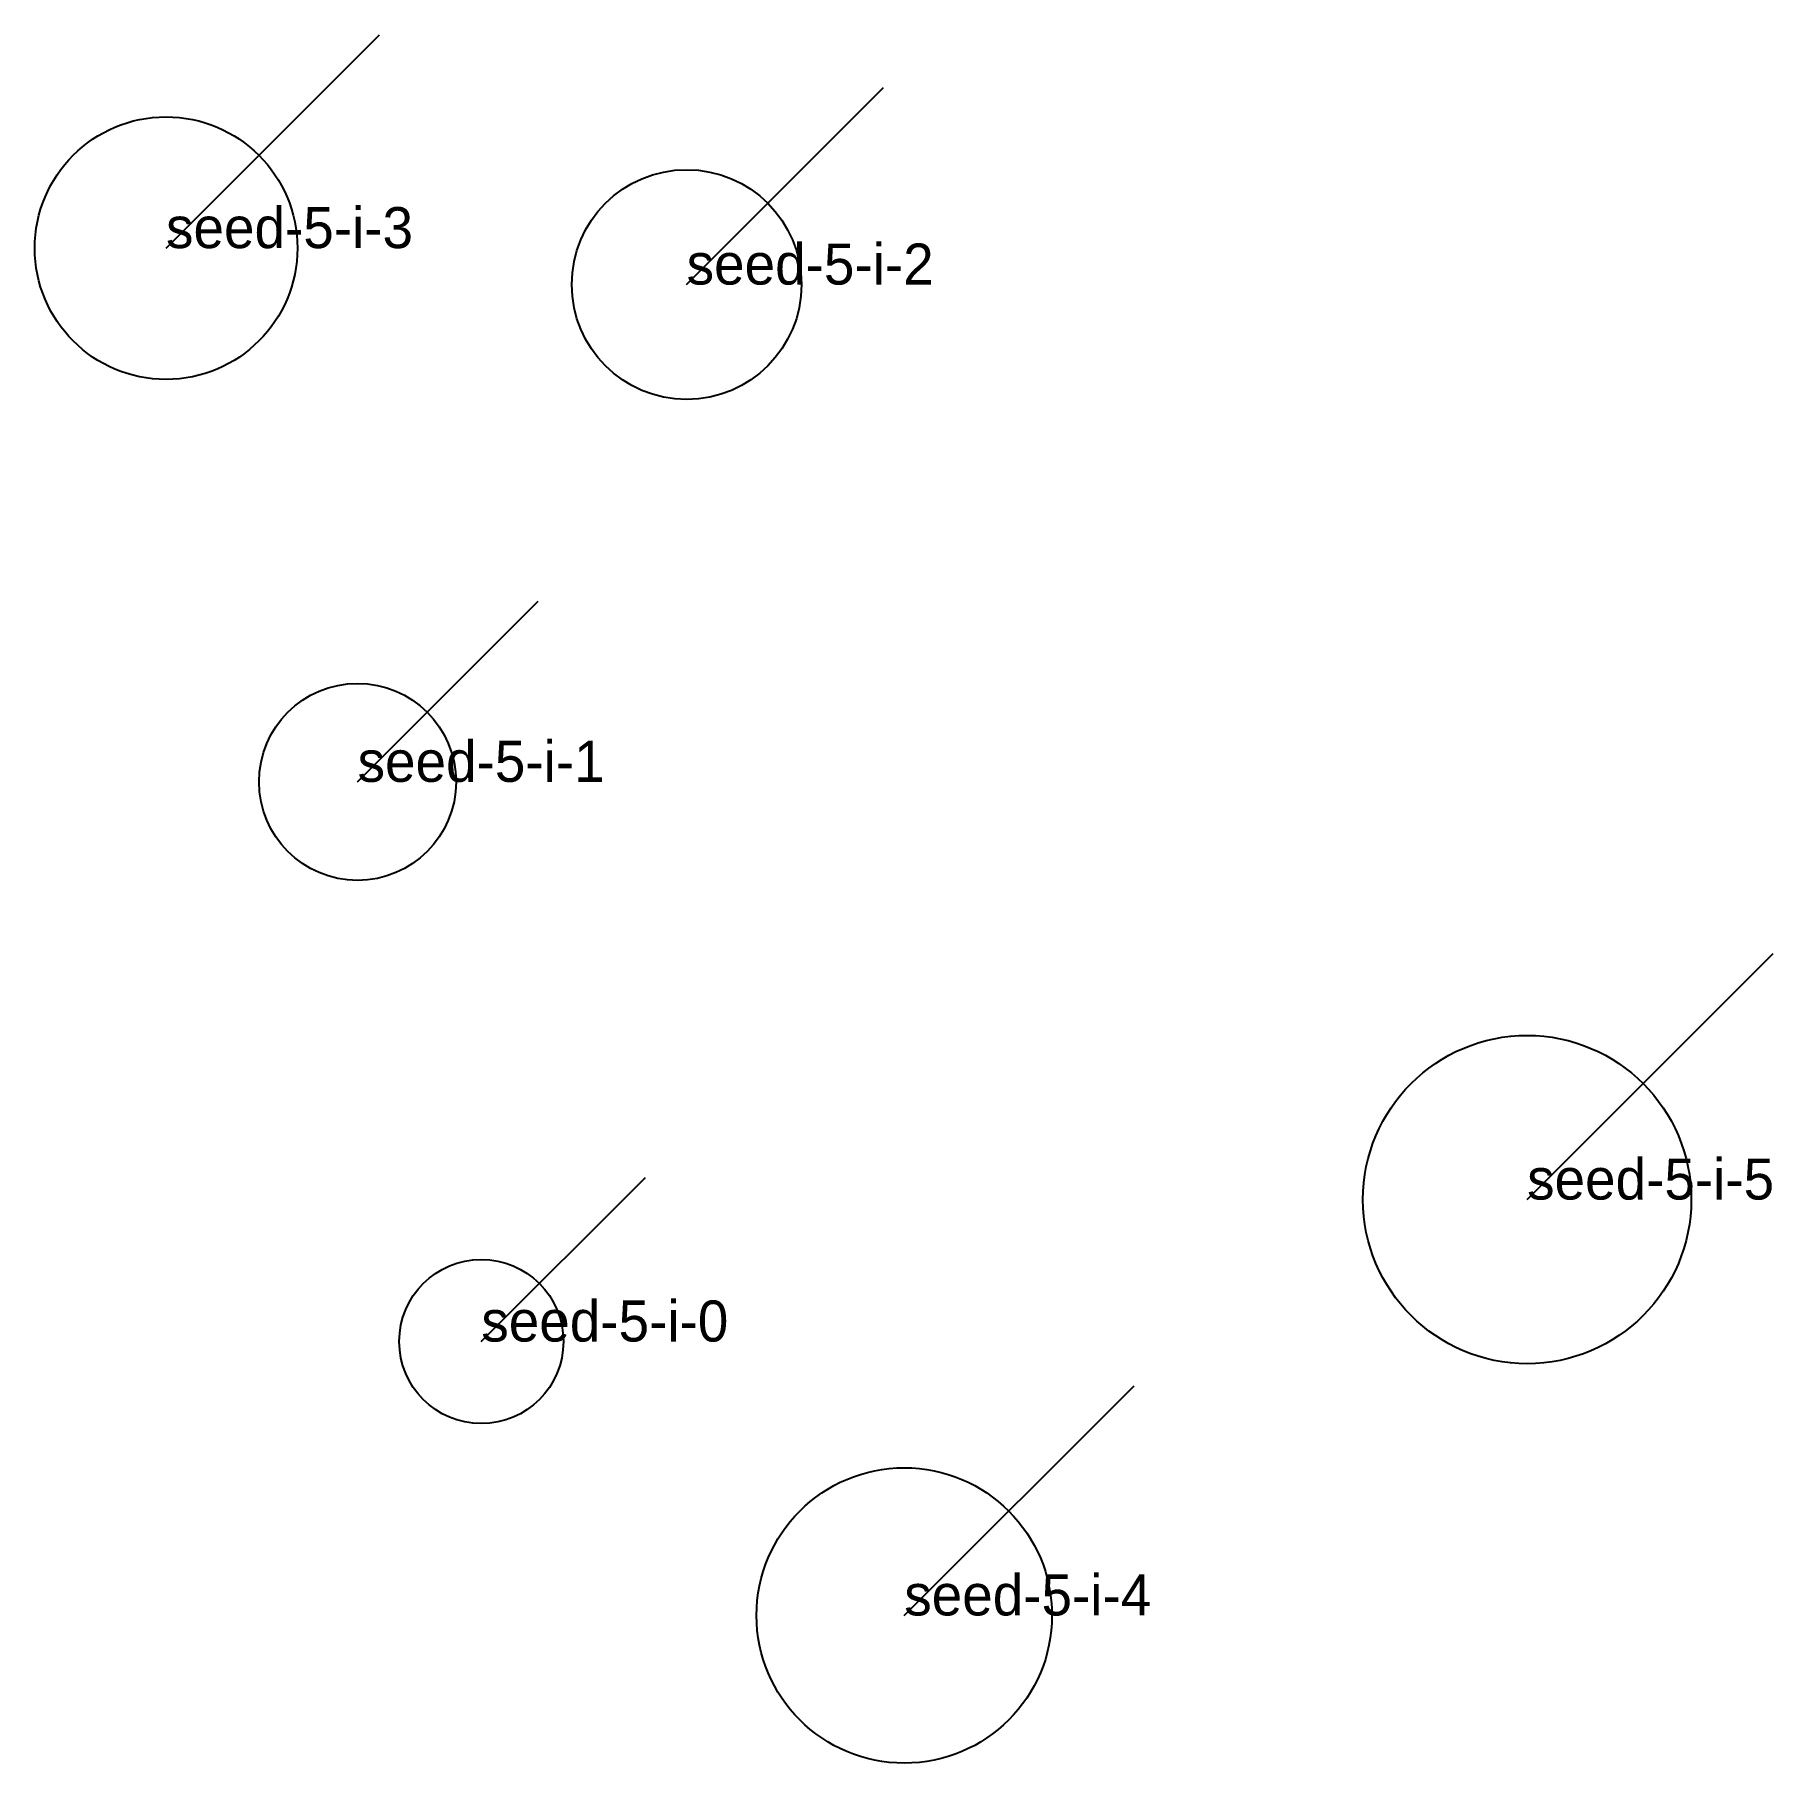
# Model space of a CAD drawing. Extents: x 7 to 113, y 3 to 108.
import ezdxf

# ---------------------------------------------------------------- set-up
doc = ezdxf.new("R2010")
doc.units = 0
doc.header["$MEASUREMENT"] = 0
doc.layers.add('CRASHTEST_V2', color=6, linetype='Continuous')

msp = doc.modelspace()

# ---------------------------------------------------------------- linework, layer by layer
at = {"layer": 'CRASHTEST_V2'}
for p, q in [((14.63, 95.06), (27.63, 108.06)), ((46.35, 92.84), (58.35, 104.84)), ((26.3, 62.54), (37.3, 73.54)), ((97.56, 37.09), (112.56, 52.09)), ((33.84, 28.44), (43.84, 38.44)), ((59.61, 11.75), (73.61, 25.75))]:
    msp.add_line(p, q, dxfattribs=at)
for centre, radius in [((14.63, 95.06), 8), ((46.35, 92.84), 7), ((26.3, 62.54), 6), ((97.56, 37.09), 10), ((33.84, 28.44), 5), ((59.61, 11.75), 9)]:
    msp.add_circle(centre, radius, dxfattribs=at)

# ---------------------------------------------------------------- texts
for s, p in [('seed-5-i-3', (14.63, 95.06)), ('seed-5-i-2', (46.35, 92.84)), ('seed-5-i-1', (26.3, 62.54)), ('seed-5-i-5', (97.56, 37.09)), ('seed-5-i-0', (33.84, 28.44)), ('seed-5-i-4', (59.61, 11.75))]:
    msp.add_text(s, height=2.5, dxfattribs=at).set_placement(p)

doc.saveas('drawing.dxf')
